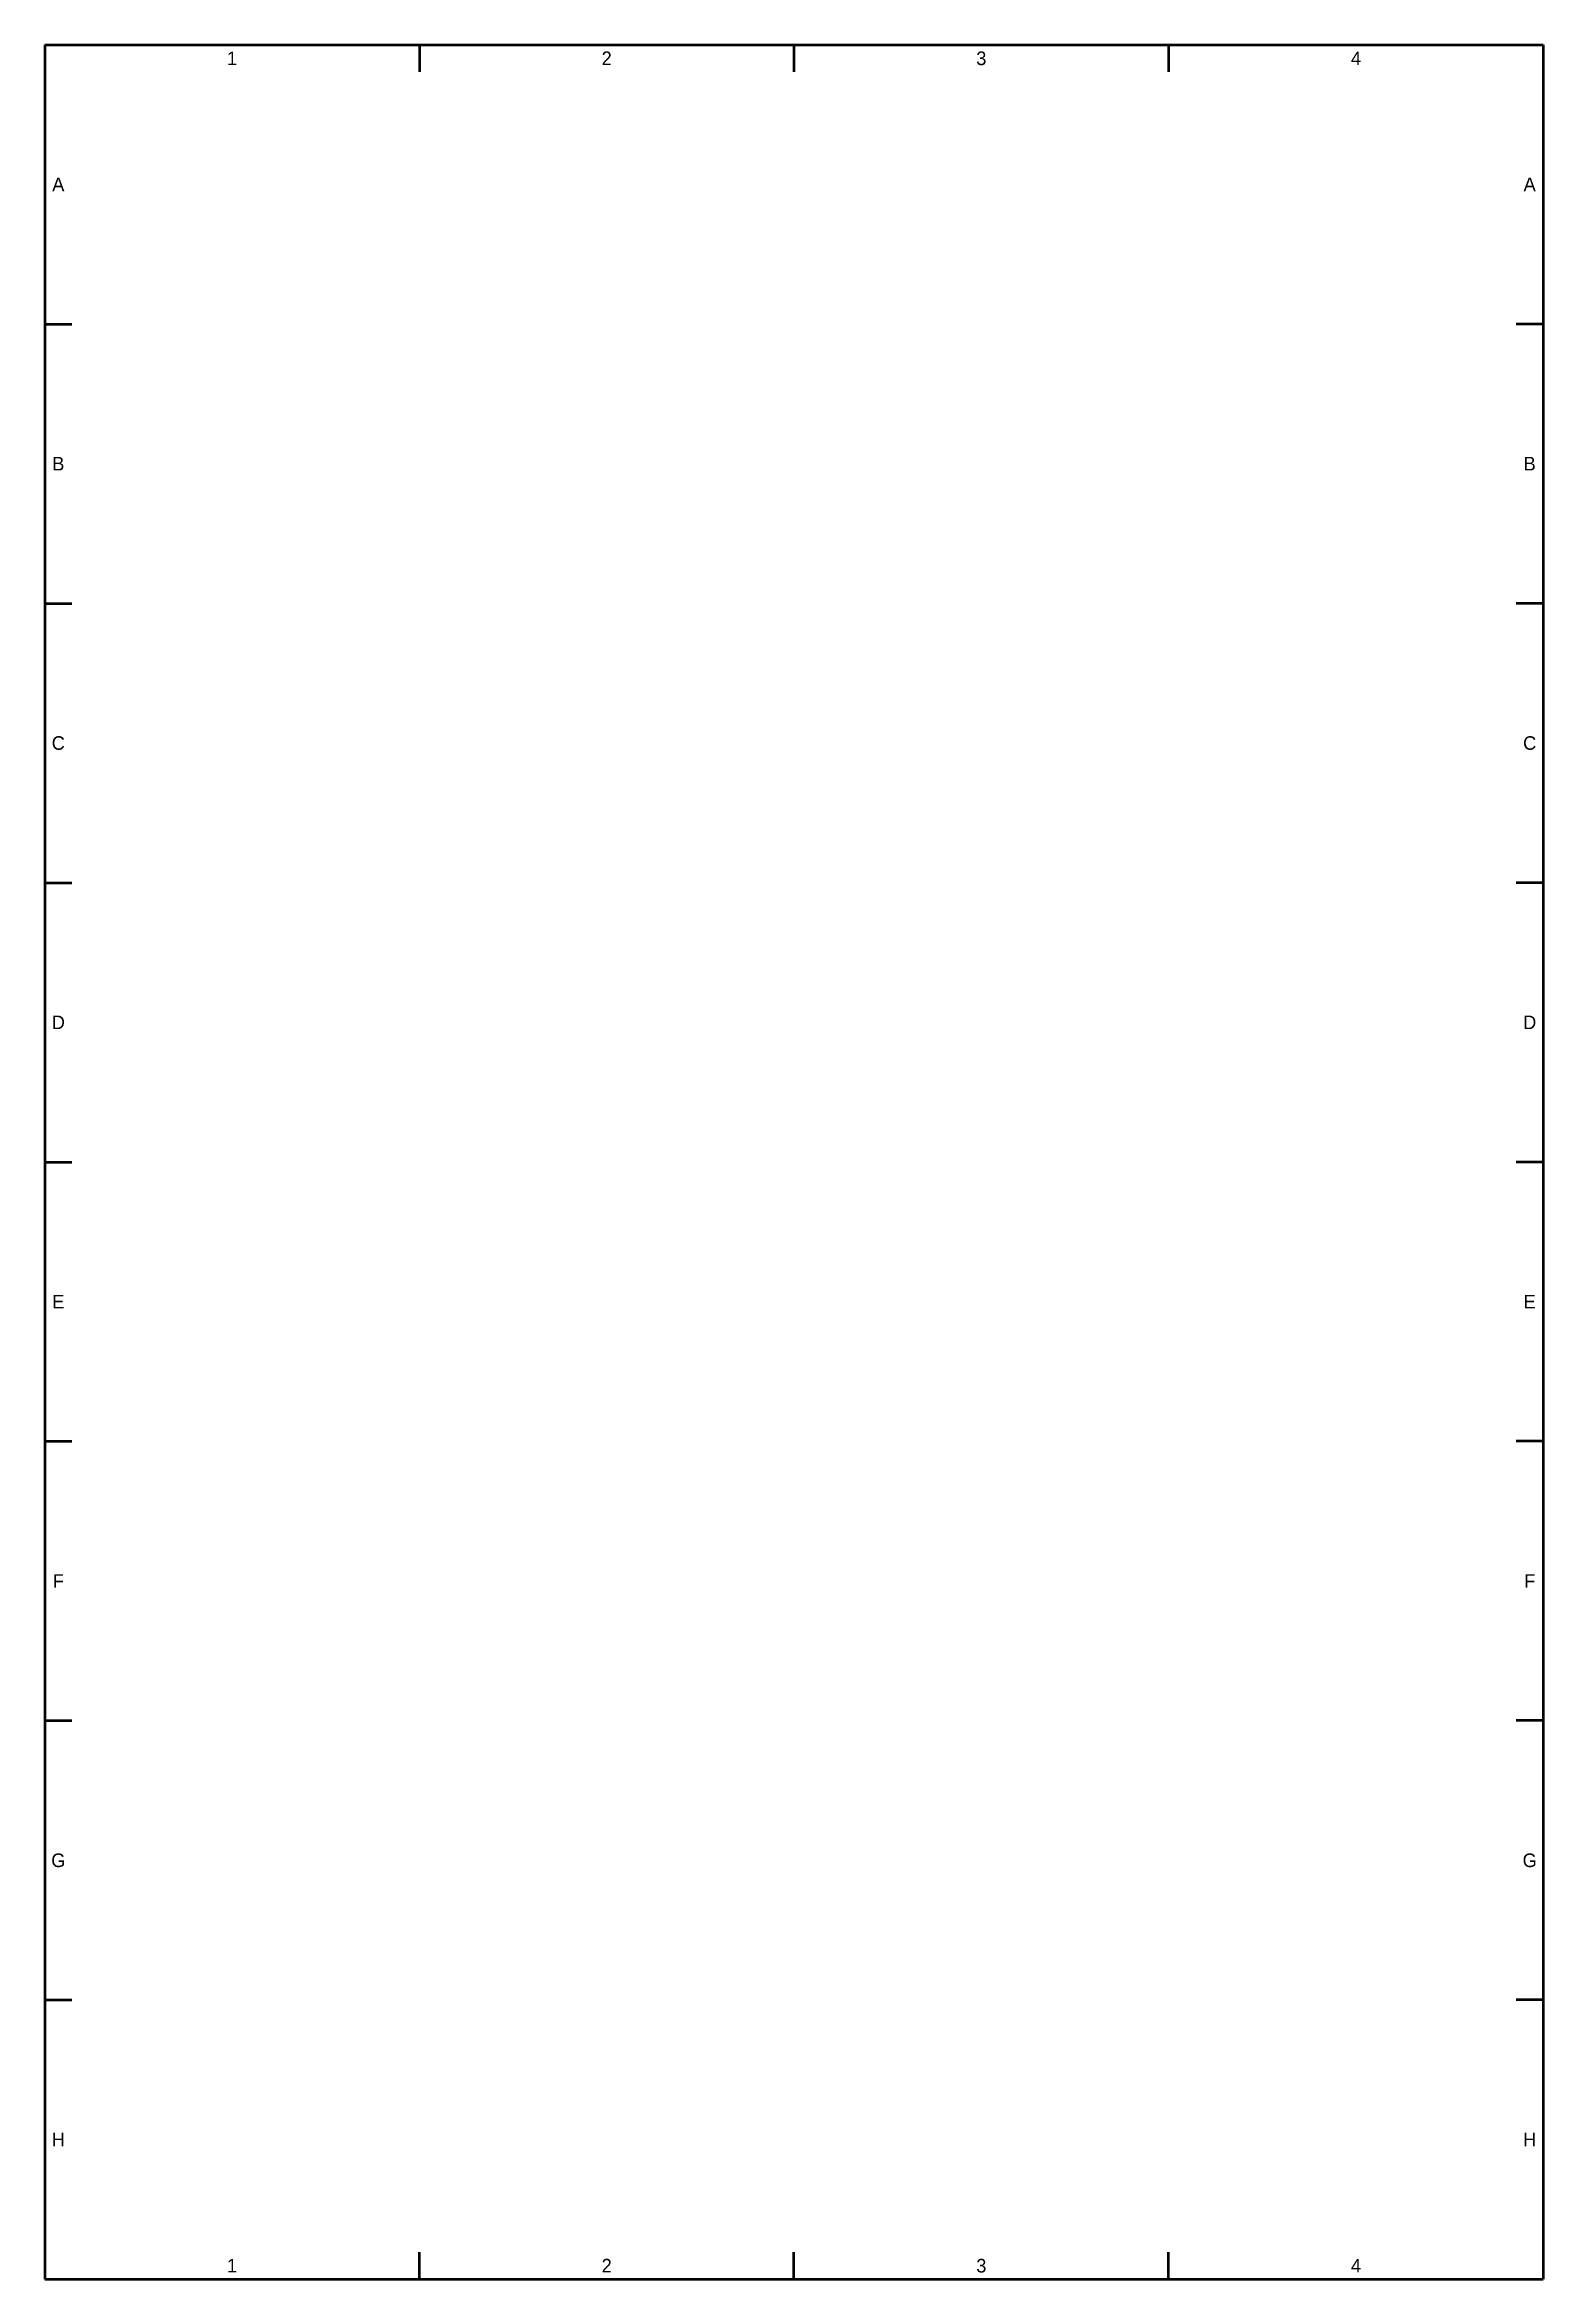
# Model space of a CAD drawing. Header units: millimetres. Extents: x 20 to 295, y 5 to 415.
import ezdxf
from ezdxf.enums import TextEntityAlignment as Align

# ---------------------------------------------------------------- set-up
doc = ezdxf.new("R2010")
doc.units = ezdxf.units.MM
doc.layers.get('0').update_dxf_attribs({"lineweight": 25, "true_color": 0xffffff})
doc.layers.add('PAGE', color=178, linetype='Continuous', lineweight=25, true_color=0x000000)
doc.styles.add('textstyle0', font='Unicode')
doc.styles.add('textstyle1', font='Unicode')
doc.styles.add('textstyle10', font='Unicode')
doc.styles.add('textstyle11', font='Unicode')
doc.styles.add('textstyle12', font='Unicode')
doc.styles.add('textstyle13', font='Unicode')
doc.styles.add('textstyle14', font='Unicode')
doc.styles.add('textstyle15', font='Unicode')
doc.styles.add('textstyle16', font='Unicode')
doc.styles.add('textstyle17', font='Unicode')
doc.styles.add('textstyle18', font='Unicode')
doc.styles.add('textstyle19', font='Unicode')
doc.styles.add('textstyle2', font='Unicode')
doc.styles.add('textstyle20', font='Unicode')
doc.styles.add('textstyle21', font='Unicode')
doc.styles.add('textstyle22', font='Unicode')
doc.styles.add('textstyle23', font='Unicode')
doc.styles.add('textstyle3', font='Unicode')
doc.styles.add('textstyle4', font='Unicode')
doc.styles.add('textstyle5', font='Unicode')
doc.styles.add('textstyle6', font='Unicode')
doc.styles.add('textstyle7', font='Unicode')
doc.styles.add('textstyle8', font='Unicode')
doc.styles.add('textstyle9', font='Unicode')

msp = doc.modelspace()

# ---------------------------------------------------------------- linework, layer by layer
at = {"lineweight": 50}
for p, q in [((20, 415), (20, 5)), ((295, 415), (295, 5)), ((20, 363.75), (25, 363.75)), ((295, 363.75), (290, 363.75)), ((20, 312.5), (25, 312.5)), ((295, 312.5), (290, 312.5)), ((20, 261.25), (25, 261.25)), ((295, 261.25), (290, 261.25)), ((20, 210), (25, 210)), ((295, 210), (290, 210)), ((20, 158.75), (25, 158.75)), ((295, 158.75), (290, 158.75)), ((20, 107.5), (25, 107.5)), ((295, 107.5), (290, 107.5)), ((20, 56.25), (25, 56.25)), ((295, 56.25), (290, 56.25))]:
    msp.add_line(p, q, dxfattribs=at)
at = {"layer": 'PAGE', "lineweight": 50}
for p, q in [((20, 415), (295, 415)), ((88.75, 415), (88.75, 410)), ((157.5, 415), (157.5, 410)), ((226.25, 415), (226.25, 410)), ((88.75, 5), (88.75, 10)), ((157.5, 5), (157.5, 10)), ((226.25, 5), (226.25, 10)), ((20, 5), (295, 5))]:
    msp.add_line(p, q, dxfattribs=at)

# ---------------------------------------------------------------- texts
for s, style, p in [('1', 'textstyle0', (54.375, 412.5)), ('2', 'textstyle1', (123.125, 412.5)), ('3', 'textstyle2', (191.875, 412.5)), ('4', 'textstyle3', (260.625, 412.5)), ('A', 'textstyle4', (22.5, 389.375)), ('B', 'textstyle5', (22.5, 338.125)), ('C', 'textstyle6', (22.5, 286.875)), ('D', 'textstyle7', (22.5, 235.625)), ('E', 'textstyle8', (22.5, 184.375)), ('F', 'textstyle9', (22.5, 133.125)), ('G', 'textstyle10', (22.5, 81.875)), ('H', 'textstyle11', (22.5, 30.625)), ('1', 'textstyle12', (54.375, 7.5)), ('2', 'textstyle13', (123.125, 7.5)), ('3', 'textstyle14', (191.875, 7.5)), ('4', 'textstyle15', (260.625, 7.5))]:
    msp.add_text(s, height=2.5, dxfattribs=dict(style=style)).set_placement(p, align=Align.MIDDLE_CENTER)
for s, style, p in [('A', 'textstyle16', (292.5, 389.375)), ('B', 'textstyle17', (292.5, 338.125)), ('C', 'textstyle18', (292.5, 286.875)), ('D', 'textstyle19', (292.5, 235.625)), ('E', 'textstyle20', (292.5, 184.375)), ('F', 'textstyle21', (292.5, 133.125)), ('G', 'textstyle22', (292.5, 81.875)), ('H', 'textstyle23', (292.5, 30.625))]:
    msp.add_text(s, height=2.5, rotation=360, dxfattribs=dict(style=style)).set_placement(p, align=Align.MIDDLE_CENTER)

doc.saveas('drawing.dxf')
